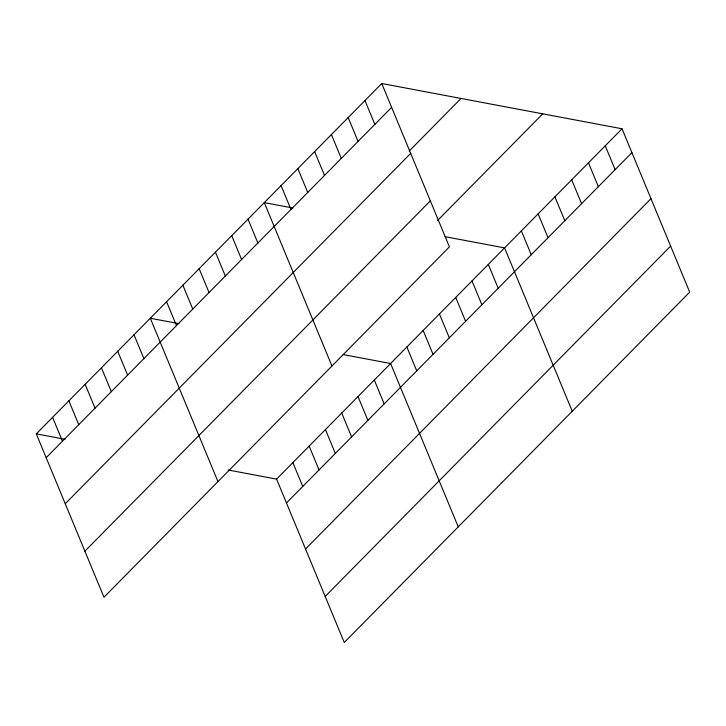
<?xml version="1.0" encoding="UTF-8"?>
<svg xmlns="http://www.w3.org/2000/svg" width="726" height="726" viewBox="0 0 726 726"><rect width="100%" height="100%" fill="white"/><g stroke="black" fill="none" stroke-linecap="round" stroke-linejoin="round"><path stroke-width="1.09" d="M381.749 83.517L449.412 246.876L103.963 597.226L36.3 433.867L381.749 83.517L622.037 128.774L689.7 292.133L344.251 642.483L276.588 479.124L228.127 469.994M46.183 457.716L391.623 107.375M409.183 151.053L461.037 98.455M65.249 503.753L410.698 153.404M84.897 551.188L430.346 200.839M437.488 220.586L542.739 113.846M276.588 479.124L622.037 128.774M286.471 502.973L631.919 152.632M305.537 549.01L650.986 198.67M325.184 596.445L670.633 246.096M292.932 208.026L264.291 202.636L331.954 365.995M445.111 236.694L504.588 247.893L572.251 411.252M178.932 323.642L150.3 318.251L217.963 481.61M343.226 354.587L390.588 363.508L458.251 526.867M36.3 433.867L64.932 439.257M605.257 145.799L615.14 169.648M588.477 162.815L598.36 186.664M571.698 179.83L581.58 203.679M554.918 196.846L564.801 220.695M538.138 213.861L548.021 237.711M521.359 230.877L531.241 254.735M488.299 264.409L498.181 288.267M472.009 280.926L481.892 304.784M455.728 297.442L465.611 321.3M364.969 100.533L374.843 124.391M439.439 313.959L449.321 337.817M348.19 117.548L358.072 141.407M423.158 330.475L433.041 354.333M331.41 134.573L341.293 158.422M406.869 346.992L416.751 370.85M314.63 151.589L324.513 175.438M297.851 168.604L307.733 192.454M374.298 380.025L384.181 403.883M281.071 185.62L290.954 209.469M358.018 396.541L367.9 420.399M341.728 413.058L351.611 436.916M248.011 219.152L257.884 243.001M325.448 429.574L335.321 453.423M231.721 235.669L241.604 259.518M309.158 446.091L319.041 469.94M215.44 252.185L225.314 276.034M292.877 462.607L302.751 486.456M199.151 268.702L209.034 292.551M182.87 285.218L192.744 309.067M166.581 301.735L176.463 325.584M134.011 334.768L143.893 358.617M117.73 351.284L127.604 375.133M101.44 367.801L111.323 391.65M85.16 384.317L95.033 408.166M68.87 400.834L78.753 424.683M52.59 417.35L62.463 441.199"/></g></svg>
